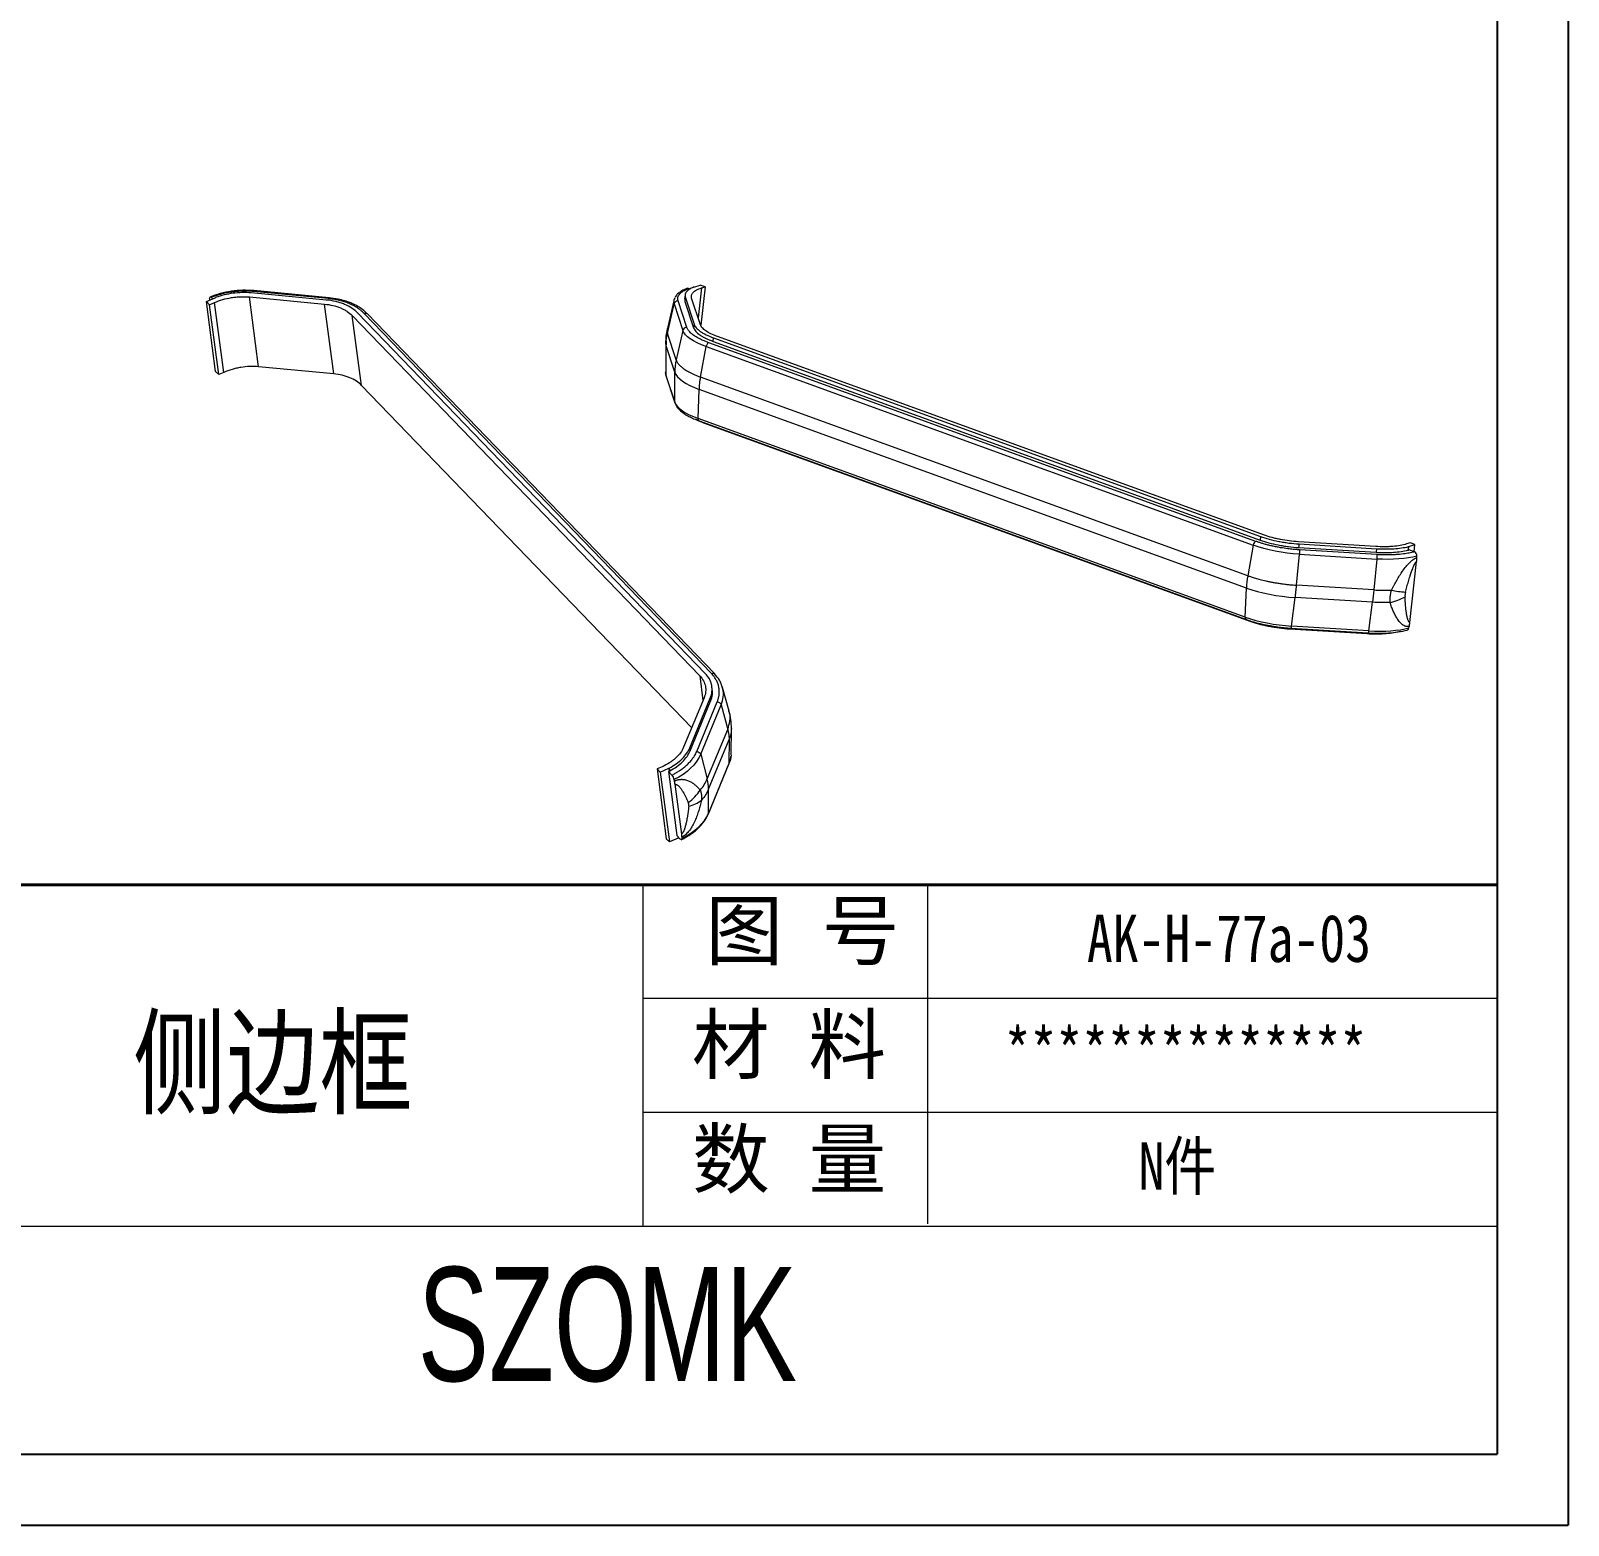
# Model space of a CAD drawing. Header units: inches. Extents: x 1153 to 4140, y 573 to 968.
# Drawn here: x 2847.9 to 2949.5, y 573 to 671.7 of the extents above; entities that cross this region are included whole.
import ezdxf

# ---------------------------------------------------------------- set-up
doc = ezdxf.new("R2010")
doc.units = ezdxf.units.IN
doc.layers.add('文字', color=81, linetype='Continuous')
doc.layers.add('粗实线', color=7, linetype='Continuous', lineweight=30)
doc.layers.add('细实线', color=3, linetype='Continuous', lineweight=9)
doc.styles.get("Standard").update_dxf_attribs({"font": 'txt', "bigfont": 'gbcbig.shx'})
doc.styles.add('宋体', font='', dxfattribs={"width": 0.8, "height": 3.5})
doc.styles.add('长仿宋', font='', dxfattribs={"width": 0.7, "height": 4})
doc.styles.get('宋体').set_extended_font_data('SimSun')
doc.styles.get('长仿宋').set_extended_font_data('SimSun')

msp = doc.modelspace()

# ---------------------------------------------------------------- linework, layer by layer
for p, q in [((2949.508, 770.48), (2949.508, 572.957)), ((2944.805, 765.777), (2944.805, 577.66)), ((2677.383, 577.66), (2944.805, 577.66)), ((2670.154, 572.957), (2949.508, 572.957))]:
    msp.add_line(p, q)
at = {"color": 7, "linetype": 'Continuous', "lineweight": 15}
for p, q in [((2862.38, 654.124), (2867.346, 653.654)), ((2862.994, 649.512), (2862.38, 654.124)), ((2867.457, 653.922), (2862.49, 654.392)), ((2867.6, 654.016), (2862.635, 654.486)), ((2867.649, 654.073), (2862.684, 654.543)), ((2891.161, 654.241), (2891.135, 654.006)), ((2891.407, 654.69), (2891.5, 654.656)), ((2891.749, 654.783), (2891.727, 654.774)), ((2891.749, 654.783), (2892.161, 654.913)), ((2892.482, 654.797), (2892.161, 654.913)), ((2892.482, 654.797), (2892.201, 652.255)), ((2892.242, 654.72), (2892.482, 654.797)), ((2859.539, 653.817), (2860.113, 654.072)), ((2859.539, 653.817), (2859.743, 653.605)), ((2860.152, 649.205), (2859.539, 653.817)), ((2859.743, 653.605), (2860.077, 653.754)), ((2860.356, 648.994), (2859.743, 653.605)), ((2859.763, 653.959), (2859.757, 654.045)), ((2859.763, 653.959), (2859.766, 653.918)), ((2859.945, 653.997), (2859.857, 654.089)), ((2860.69, 649.142), (2860.077, 653.754)), ((2860.149, 654.085), (2860.113, 654.072)), ((2867.959, 649.043), (2867.346, 653.654)), ((2889.996, 651.717), (2890.439, 653.668)), ((2890.427, 653.861), (2890.035, 652.146)), ((2890.439, 653.668), (2891.016, 651.916)), ((2890.472, 654.057), (2890.455, 653.982)), ((2890.492, 654.078), (2890.469, 654.043)), ((2891.284, 652.11), (2890.708, 653.863)), ((2891.143, 654.005), (2891.155, 653.835)), ((2891.181, 654.07), (2891.155, 653.835)), ((2891.155, 653.835), (2891.731, 652.083)), ((2891.181, 654.07), (2891.757, 652.317)), ((2892.176, 652.292), (2891.599, 654.044)), ((2869.181, 652.892), (2892.128, 629.091)), ((2869.795, 648.281), (2869.181, 652.892)), ((2892.494, 629.254), (2869.547, 653.055)), ((2892.91, 629.235), (2869.963, 653.037)), ((2893.119, 629.213), (2870.164, 653.023)), ((2890.025, 652.109), (2889.989, 651.987)), ((2890.035, 652.146), (2890.025, 652.109)), ((2891.757, 652.317), (2891.731, 652.083)), ((2889.905, 650.902), (2889.884, 651.066)), ((2889.913, 651.222), (2889.914, 650.957)), ((2890.572, 649.964), (2889.996, 651.717)), ((2891.016, 651.916), (2890.572, 649.964)), ((2928.877, 637.973), (2892.729, 651.1)), ((2893.009, 651.189), (2893.035, 651.424)), ((2893.009, 651.189), (2929.158, 638.062)), ((2893.035, 651.424), (2929.184, 638.297)), ((2929.446, 638.38), (2893.299, 651.507)), ((2890.482, 649.15), (2889.905, 650.902)), ((2889.913, 648.923), (2889.905, 650.902)), ((2892.193, 648.832), (2892.553, 650.842)), ((2892.553, 650.842), (2928.7, 637.715)), ((2860.356, 648.994), (2860.152, 649.205)), ((2860.69, 649.142), (2860.356, 648.994)), ((2867.959, 649.043), (2862.994, 649.512)), ((2890.49, 647.17), (2890.482, 649.15)), ((2891.602, 625.662), (2869.795, 648.281)), ((2890.49, 647.17), (2889.913, 648.923)), ((2889.922, 648.862), (2890.501, 647.103)), ((2892.027, 646.097), (2892.103, 648.017)), ((2928.251, 634.89), (2892.103, 648.017)), ((2928.341, 635.705), (2892.193, 648.832)), ((2928.174, 632.969), (2892.027, 646.097)), ((2892.091, 645.939), (2928.251, 632.807)), ((2928.56, 632.663), (2892.411, 645.791)), ((2929.184, 638.297), (2929.158, 638.062)), ((2936.79, 637.633), (2931.677, 637.947)), ((2939.062, 637.881), (2938.822, 637.805)), ((2939.383, 637.764), (2939.062, 637.881)), ((2928.7, 637.715), (2928.341, 635.705)), ((2931.561, 635.079), (2931.753, 637.122)), ((2931.723, 637.803), (2931.697, 637.569)), ((2931.697, 637.569), (2936.812, 637.255)), ((2931.723, 637.803), (2936.838, 637.49)), ((2936.862, 637.102), (2931.748, 637.415)), ((2931.753, 637.122), (2936.866, 636.808)), ((2936.838, 637.49), (2936.812, 637.255)), ((2938.944, 637.627), (2938.918, 637.392)), ((2938.918, 637.392), (2938.945, 637.399)), ((2938.944, 637.627), (2938.971, 637.634)), ((2938.945, 637.399), (2938.971, 637.634)), ((2938.985, 637.412), (2938.945, 637.399)), ((2938.971, 637.634), (2939.383, 637.764)), ((2939.341, 637.283), (2938.985, 637.412)), ((2939.33, 637.286), (2939.383, 637.764)), ((2939.509, 636.904), (2939.511, 637.003)), ((2936.866, 636.808), (2936.674, 634.765)), ((2939.045, 632.61), (2939.491, 636.636)), ((2928.174, 632.969), (2928.251, 634.89)), ((2936.674, 634.765), (2931.561, 635.079)), ((2931.227, 632.376), (2931.471, 634.265)), ((2936.584, 633.951), (2931.471, 634.265)), ((2936.34, 632.063), (2936.584, 633.951)), ((2936.214, 631.856), (2931.099, 632.17)), ((2931.187, 632.237), (2936.301, 631.923)), ((2936.34, 632.063), (2931.227, 632.376)), ((2938.347, 632), (2938.32, 631.993)), ((2938.397, 632.016), (2938.347, 632)), ((2938.985, 632.257), (2939.004, 632.35)), ((2892.963, 628.186), (2892.937, 628.378)), ((2893.63, 628.342), (2893.598, 628.418)), ((2894.076, 626.752), (2893.638, 628.319)), ((2892.421, 627.645), (2891.068, 624.368)), ((2891.474, 624.329), (2892.828, 627.607)), ((2891.5, 624.137), (2892.854, 627.415)), ((2891.934, 624.096), (2893.287, 627.373)), ((2892.195, 623.903), (2893.549, 627.179)), ((2892.828, 627.607), (2892.854, 627.415)), ((2893.549, 627.179), (2893.982, 625.55)), ((2894.063, 626.749), (2894.055, 626.769)), ((2892.628, 622.273), (2893.982, 625.55)), ((2892.717, 621.606), (2894.07, 624.883)), ((2894.07, 624.883), (2894.065, 623.295)), ((2894.21, 623.945), (2894.224, 625.589)), ((2891.474, 624.329), (2891.5, 624.137)), ((2892.195, 623.903), (2892.628, 622.273)), ((2894.199, 623.862), (2894.202, 623.888)), ((2894.202, 623.888), (2894.21, 623.952)), ((2889.646, 623.084), (2889.312, 622.935)), ((2889.312, 622.935), (2889.516, 622.723)), ((2889.312, 622.935), (2889.925, 618.324)), ((2889.516, 622.723), (2890.089, 622.978)), ((2889.516, 622.723), (2890.129, 618.112)), ((2890.115, 622.786), (2890.059, 622.762)), ((2890.059, 622.762), (2890.285, 622.527)), ((2890.059, 622.762), (2890.622, 618.534)), ((2890.089, 622.978), (2890.122, 622.995)), ((2890.089, 622.978), (2890.115, 622.786)), ((2890.115, 622.786), (2890.147, 622.803)), ((2890.122, 622.995), (2890.147, 622.803)), ((2892.701, 619.966), (2894.055, 623.243)), ((2894.065, 623.295), (2892.712, 620.018)), ((2890.431, 622.229), (2890.446, 622.145)), ((2890.483, 621.921), (2890.921, 618.625)), ((2892.712, 620.018), (2892.717, 621.606)), ((2890.129, 618.112), (2889.925, 618.324)), ((2890.703, 618.367), (2890.129, 618.112)), ((2890.847, 618.3), (2890.622, 618.534)), ((2890.69, 618.464), (2890.703, 618.367)), ((2890.735, 618.384), (2890.703, 618.367)), ((2890.942, 618.417), (2890.947, 618.344))]:
    msp.add_line(p, q, dxfattribs=at)
at = {"color": 8, "linetype": 'Continuous', "lineweight": 15}
for p, q in [((2892.242, 654.72), (2892.024, 652.753)), ((2889.884, 651.066), (2889.879, 651.099)), ((2889.927, 648.856), (2889.913, 648.923)), ((2890.504, 647.097), (2890.49, 647.17)), ((2892.411, 645.791), (2892.415, 645.821)), ((2928.565, 632.705), (2928.56, 632.663)), ((2931.099, 632.17), (2931.107, 632.243)), ((2936.214, 631.856), (2936.222, 631.928)), ((2892.128, 629.091), (2892.345, 627.46)), ((2894.195, 623.954), (2894.197, 623.893)), ((2894.065, 623.295), (2894.052, 623.244)), ((2892.712, 620.018), (2892.698, 619.963)), ((2890.735, 618.384), (2890.73, 618.422))]:
    msp.add_line(p, q, dxfattribs=at)
at = {"color": 7, "linetype": 'Continuous', "lineweight": 15}
for centre, radius, start, end in [((2937.022, 637.243), 3.384, 282.14123, 300.19944), ((2939.314, 642.3), 7.697, 258.83796, 265.85817), ((2889.721, 623.115), 2.907, 304.70586, 327.17622), ((2890.954, 622.534), 2.109, 282.46276, 307.99464)]:
    msp.add_arc(centre, radius, start, end, dxfattribs=at)
for points, knots in [([(2859.857, 654.089), (2859.826, 654.12), (2859.799, 654.133), (2859.763, 654.117), (2859.754, 654.089), (2859.757, 654.045)], [0, 0, 0, 0, 0.5, 0.5, 1, 1, 1, 1]), ([(2862.684, 654.543), (2862.439, 654.557), (2861.949, 654.586), (2861.195, 654.514), (2860.451, 654.368), (2859.992, 654.201), (2859.762, 654.118)], [0, 0, 0, 0, 0.2497681, 0.4992127, 0.7490454, 1, 1, 1, 1]), ([(2862.635, 654.486), (2862.588, 654.49), (2862.496, 654.499), (2862.356, 654.507), (2862.215, 654.511), (2862.073, 654.513), (2861.86, 654.51), (2861.575, 654.494), (2861.22, 654.453), (2860.867, 654.392), (2860.559, 654.321), (2860.295, 654.245), (2860.072, 654.172), (2859.929, 654.117), (2859.857, 654.089)], [0, 0, 0, 0, 0.0502739, 0.100447, 0.1505881, 0.2007661, 0.2510498, 0.3754524, 0.5000371, 0.6244743, 0.7490301, 0.8326722, 0.916224, 1, 1, 1, 1]), ([(2860.077, 653.754), (2860.251, 653.831), (2860.432, 653.897), (2860.811, 654.008), (2861.004, 654.051), (2861.297, 654.098), (2861.396, 654.111), (2861.594, 654.13), (2861.694, 654.137), (2861.992, 654.147), (2862.188, 654.142), (2862.38, 654.124)], [0, 0, 0, 0, 0.25, 0.25, 0.5, 0.5, 0.625, 0.625, 0.75, 0.75, 1, 1, 1, 1]), ([(2862.49, 654.392), (2862.297, 654.411), (2862.1, 654.418), (2861.699, 654.409), (2861.5, 654.394), (2861.105, 654.342), (2860.909, 654.305), (2860.52, 654.21), (2860.331, 654.153), (2860.149, 654.085)], [0, 0, 0, 0, 0.25, 0.25, 0.5, 0.5, 0.75, 0.75, 1, 1, 1, 1]), ([(2891.315, 654.697), (2891.212, 654.656), (2891.007, 654.573), (2890.767, 654.414), (2890.6, 654.262), (2890.542, 654.161), (2890.52, 654.123)], [0, 0, 0, 0, 0.2773951, 0.5564976, 0.8368585, 1, 1, 1, 1]), ([(2890.708, 653.863), (2890.704, 653.875), (2890.695, 653.906), (2890.685, 653.958), (2890.681, 654.026), (2890.692, 654.117), (2890.73, 654.218), (2890.802, 654.323), (2890.903, 654.423), (2891.032, 654.515), (2891.177, 654.594), (2891.3, 654.649), (2891.377, 654.678), (2891.407, 654.69)], [0, 0, 0, 0, 0.0389385, 0.0937702, 0.1644731, 0.2510433, 0.3854832, 0.5000389, 0.6136339, 0.7490366, 0.8597141, 0.9434065, 1, 1, 1, 1]), ([(2891.727, 654.774), (2891.617, 654.729), (2891.522, 654.68), (2891.363, 654.573), (2891.301, 654.517), (2891.208, 654.398), (2891.178, 654.336), (2891.153, 654.206), (2891.158, 654.139), (2891.181, 654.07)], [0, 0, 0, 0, 0.25, 0.25, 0.5, 0.5, 0.75, 0.75, 1, 1, 1, 1]), ([(2891.301, 654.688), (2891.307, 654.691), (2891.332, 654.705), (2891.371, 654.701), (2891.4, 654.692), (2891.407, 654.69)], [0, 0, 0, 0, 0.1981534, 0.7972425, 1, 1, 1, 1]), ([(2891.599, 654.044), (2891.577, 654.112), (2891.574, 654.178), (2891.608, 654.307), (2891.644, 654.368), (2891.726, 654.454), (2891.758, 654.482), (2891.831, 654.536), (2891.873, 654.562), (2892.01, 654.636), (2892.118, 654.681), (2892.242, 654.72)], [0, 0, 0, 0, 0.25, 0.25, 0.5, 0.5, 0.625, 0.625, 0.75, 0.75, 1, 1, 1, 1]), ([(2867.346, 653.654), (2867.538, 653.636), (2867.724, 653.605), (2868.082, 653.52), (2868.249, 653.466), (2868.483, 653.369), (2868.558, 653.334), (2868.702, 653.258), (2868.772, 653.217), (2868.967, 653.089), (2869.082, 652.995), (2869.181, 652.892)], [0, 0, 0, 0, 0.25, 0.25, 0.5, 0.5, 0.625, 0.625, 0.75, 0.75, 1, 1, 1, 1]), ([(2869.547, 653.055), (2869.434, 653.173), (2869.303, 653.28), (2869.004, 653.475), (2868.84, 653.56), (2868.574, 653.671), (2868.482, 653.705), (2868.291, 653.766), (2868.191, 653.794), (2867.887, 653.867), (2867.677, 653.902), (2867.457, 653.922)], [0, 0, 0, 0, 0.25, 0.25, 0.5, 0.5, 0.625, 0.625, 0.75, 0.75, 1, 1, 1, 1]), ([(2869.963, 653.037), (2869.942, 653.058), (2869.899, 653.102), (2869.83, 653.166), (2869.757, 653.227), (2869.681, 653.287), (2869.602, 653.345), (2869.465, 653.438), (2869.259, 653.559), (2868.968, 653.695), (2868.654, 653.81), (2868.357, 653.893), (2868.086, 653.95), (2867.847, 653.99), (2867.682, 654.008), (2867.6, 654.016)], [0, 0, 0, 0, 0.0418554, 0.0836394, 0.125398, 0.1671774, 0.2090237, 0.2509827, 0.3754091, 0.5000381, 0.6245731, 0.7490853, 0.8328284, 0.9163437, 1, 1, 1, 1]), ([(2870.17, 653.017), (2870.07, 653.111), (2869.886, 653.286), (2869.571, 653.492), (2869.286, 653.643), (2869.001, 653.766), (2868.664, 653.883), (2868.206, 654.003), (2867.837, 654.049), (2867.631, 654.075)], [0, 0, 0, 0, 0.16824037, 0.31127715, 0.42982803, 0.52424887, 0.64300062, 0.80104742, 1, 1, 1, 1]), ([(2890.708, 653.863), (2890.68, 653.864), (2890.651, 653.862), (2890.591, 653.845), (2890.562, 653.831), (2890.511, 653.794), (2890.489, 653.771), (2890.456, 653.721), (2890.445, 653.694), (2890.439, 653.668)], [0, 0, 0, 0, 0.25, 0.25, 0.5, 0.5, 0.75, 0.75, 1, 1, 1, 1]), ([(2891.284, 652.11), (2891.224, 652.114), (2891.162, 652.096), (2891.064, 652.025), (2891.028, 651.972), (2891.016, 651.916)], [0, 0, 0, 0, 0.5, 0.5, 1, 1, 1, 1]), ([(2892.729, 651.1), (2892.698, 651.112), (2892.63, 651.137), (2892.527, 651.177), (2892.415, 651.223), (2892.297, 651.275), (2892.113, 651.363), (2891.924, 651.466), (2891.746, 651.581), (2891.622, 651.674), (2891.519, 651.765), (2891.434, 651.854), (2891.367, 651.942), (2891.315, 652.027), (2891.295, 652.083), (2891.284, 652.11)], [0, 0, 0, 0, 0.0398609, 0.0848965, 0.1350951, 0.1904518, 0.2509699, 0.4068142, 0.5000022, 0.5879635, 0.6740252, 0.7582241, 0.8405957, 0.9211753, 1, 1, 1, 1]), ([(2891.731, 652.083), (2891.756, 652.005), (2891.804, 651.927), (2891.943, 651.77), (2892.032, 651.692), (2892.195, 651.579), (2892.254, 651.541), (2892.382, 651.467), (2892.451, 651.43), (2892.67, 651.322), (2892.831, 651.254), (2893.009, 651.189)], [0, 0, 0, 0, 0.25, 0.25, 0.5, 0.5, 0.625, 0.625, 0.75, 0.75, 1, 1, 1, 1]), ([(2891.757, 652.317), (2891.782, 652.24), (2891.83, 652.162), (2891.969, 652.004), (2892.058, 651.927), (2892.221, 651.813), (2892.28, 651.776), (2892.408, 651.701), (2892.477, 651.665), (2892.696, 651.557), (2892.857, 651.489), (2893.035, 651.424)], [0, 0, 0, 0, 0.25, 0.25, 0.5, 0.5, 0.625, 0.625, 0.75, 0.75, 1, 1, 1, 1]), ([(2893.299, 651.507), (2893.143, 651.564), (2893, 651.624), (2892.743, 651.751), (2892.631, 651.816), (2892.488, 651.916), (2892.444, 651.949), (2892.366, 652.018), (2892.33, 652.052), (2892.24, 652.155), (2892.198, 652.224), (2892.176, 652.292)], [0, 0, 0, 0, 0.25, 0.25, 0.5, 0.5, 0.625, 0.625, 0.75, 0.75, 1, 1, 1, 1]), ([(2889.981, 651.992), (2889.95, 651.839), (2889.889, 651.532), (2889.881, 651.22), (2889.878, 651.063)], [0, 0, 0, 0, 0.4981434, 1, 1, 1, 1]), ([(2889.905, 650.902), (2889.906, 650.949), (2889.906, 651.038), (2889.914, 651.167), (2889.924, 651.285), (2889.937, 651.392), (2889.951, 651.489), (2889.966, 651.574), (2889.981, 651.649), (2889.991, 651.695), (2889.996, 651.717)], [0, 0, 0, 0, 0.1703645, 0.3277683, 0.4722112, 0.6036928, 0.7222126, 0.8277704, 0.9203662, 1, 1, 1, 1]), ([(2892.729, 651.1), (2892.712, 651.095), (2892.693, 651.085), (2892.655, 651.053), (2892.636, 651.032), (2892.603, 650.983), (2892.588, 650.955), (2892.565, 650.897), (2892.557, 650.869), (2892.553, 650.842)], [0, 0, 0, 0, 0.25, 0.25, 0.5, 0.5, 0.75, 0.75, 1, 1, 1, 1]), ([(2862.994, 649.512), (2862.801, 649.531), (2862.605, 649.536), (2862.206, 649.522), (2862.009, 649.503), (2861.715, 649.456), (2861.618, 649.437), (2861.424, 649.393), (2861.328, 649.368), (2861.045, 649.286), (2860.864, 649.219), (2860.69, 649.142)], [0, 0, 0, 0, 0.25, 0.25, 0.5, 0.5, 0.625, 0.625, 0.75, 0.75, 1, 1, 1, 1]), ([(2869.795, 648.281), (2869.695, 648.384), (2869.58, 648.478), (2869.318, 648.65), (2869.174, 648.725), (2868.94, 648.822), (2868.859, 648.852), (2868.691, 648.906), (2868.604, 648.93), (2868.337, 648.994), (2868.152, 649.024), (2867.959, 649.043)], [0, 0, 0, 0, 0.25, 0.25, 0.5, 0.5, 0.625, 0.625, 0.75, 0.75, 1, 1, 1, 1]), ([(2889.901, 649.125), (2889.896, 649.101), (2889.879, 649.013), (2889.906, 648.919), (2889.926, 648.851)], [0, 0, 0, 0, 0.2615187, 1, 1, 1, 1]), ([(2890.572, 649.964), (2890.578, 649.949), (2890.589, 649.916), (2890.613, 649.866), (2890.643, 649.811), (2890.682, 649.753), (2890.73, 649.692), (2890.789, 649.626), (2890.858, 649.558), (2890.941, 649.486), (2891.037, 649.411), (2891.149, 649.333), (2891.276, 649.253), (2891.421, 649.171), (2891.584, 649.087), (2891.767, 649.001), (2891.969, 648.915), (2892.117, 648.86), (2892.193, 648.832)], [0, 0, 0, 0, 0.03995646, 0.08289473, 0.12881041, 0.17770168, 0.22956931, 0.2844166, 0.34224941, 0.40307619, 0.46690825, 0.53376031, 0.60365161, 0.67660766, 0.75266301, 0.83186517, 0.91428018, 1, 1, 1, 1]), ([(2892.103, 648.017), (2892.105, 648.062), (2892.109, 648.148), (2892.119, 648.275), (2892.13, 648.392), (2892.142, 648.499), (2892.155, 648.597), (2892.168, 648.684), (2892.181, 648.761), (2892.189, 648.809), (2892.193, 648.832)], [0, 0, 0, 0, 0.1690598, 0.3256948, 0.4697779, 0.6012242, 0.7199832, 0.8260318, 0.9193669, 1, 1, 1, 1]), ([(2890.5, 647.105), (2890.542, 647.013), (2890.631, 646.816), (2890.879, 646.578), (2891.154, 646.381), (2891.417, 646.229), (2891.729, 646.077), (2891.974, 645.983), (2892.1, 645.935)], [0, 0, 0, 0, 0.2074956, 0.4430369, 0.5714202, 0.7068791, 0.8496094, 1, 1, 1, 1]), ([(2892.411, 645.791), (2892.233, 645.857), (2892.032, 645.933), (2891.884, 646.018), (2891.867, 646.028)], [0, 0, 0, 0, 0.8833789, 1, 1, 1, 1]), ([(2928.877, 637.973), (2928.84, 637.961), (2928.8, 637.927), (2928.735, 637.833), (2928.711, 637.773), (2928.7, 637.715)], [0, 0, 0, 0, 0.5, 0.5, 1, 1, 1, 1]), ([(2931.748, 637.415), (2931.708, 637.418), (2931.621, 637.424), (2931.484, 637.434), (2931.33, 637.448), (2931.16, 637.466), (2930.883, 637.499), (2930.569, 637.545), (2930.235, 637.606), (2929.975, 637.659), (2929.73, 637.716), (2929.497, 637.776), (2929.278, 637.84), (2929.07, 637.905), (2928.941, 637.951), (2928.877, 637.973)], [0, 0, 0, 0, 0.0398547, 0.0848871, 0.1350853, 0.1904446, 0.2509682, 0.4067761, 0.4999989, 0.5879457, 0.6739991, 0.758196, 0.8405713, 0.9211603, 1, 1, 1, 1]), ([(2929.158, 638.062), (2929.336, 637.997), (2929.526, 637.938), (2929.93, 637.829), (2930.139, 637.781), (2930.463, 637.718), (2930.572, 637.699), (2930.794, 637.663), (2930.907, 637.647), (2931.246, 637.604), (2931.471, 637.582), (2931.697, 637.569)], [0, 0, 0, 0, 0.25, 0.25, 0.5, 0.5, 0.625, 0.625, 0.75, 0.75, 1, 1, 1, 1]), ([(2929.184, 638.297), (2929.362, 638.232), (2929.552, 638.172), (2929.956, 638.064), (2930.165, 638.015), (2930.489, 637.953), (2930.598, 637.933), (2930.82, 637.898), (2930.933, 637.881), (2931.272, 637.838), (2931.497, 637.817), (2931.723, 637.803)], [0, 0, 0, 0, 0.25, 0.25, 0.5, 0.5, 0.625, 0.625, 0.75, 0.75, 1, 1, 1, 1]), ([(2931.677, 637.947), (2931.478, 637.959), (2931.28, 637.978), (2930.882, 638.028), (2930.687, 638.059), (2930.403, 638.115), (2930.31, 638.134), (2930.125, 638.177), (2930.034, 638.2), (2929.769, 638.271), (2929.603, 638.323), (2929.446, 638.38)], [0, 0, 0, 0, 0.25, 0.25, 0.5, 0.5, 0.625, 0.625, 0.75, 0.75, 1, 1, 1, 1]), ([(2931.748, 637.415), (2931.751, 637.406), (2931.754, 637.391), (2931.758, 637.352), (2931.76, 637.327), (2931.761, 637.271), (2931.76, 637.24), (2931.758, 637.179), (2931.756, 637.149), (2931.753, 637.122)], [0, 0, 0, 0, 0.25, 0.25, 0.5, 0.5, 0.75, 0.75, 1, 1, 1, 1]), ([(2938.822, 637.805), (2938.697, 637.765), (2938.558, 637.732), (2938.253, 637.677), (2938.09, 637.656), (2937.831, 637.634), (2937.743, 637.628), (2937.561, 637.62), (2937.467, 637.618), (2937.183, 637.616), (2936.989, 637.621), (2936.79, 637.633)], [0, 0, 0, 0, 0.25, 0.25, 0.5, 0.5, 0.625, 0.625, 0.75, 0.75, 1, 1, 1, 1]), ([(2936.812, 637.255), (2937.012, 637.242), (2937.208, 637.236), (2937.593, 637.236), (2937.778, 637.242), (2938.133, 637.265), (2938.304, 637.282), (2938.628, 637.329), (2938.779, 637.358), (2938.918, 637.392)], [0, 0, 0, 0, 0.25, 0.25, 0.5, 0.5, 0.75, 0.75, 1, 1, 1, 1]), ([(2936.838, 637.49), (2937.038, 637.477), (2937.234, 637.471), (2937.619, 637.471), (2937.804, 637.477), (2938.159, 637.5), (2938.33, 637.517), (2938.654, 637.564), (2938.805, 637.593), (2938.944, 637.627)], [0, 0, 0, 0, 0.25, 0.25, 0.5, 0.5, 0.75, 0.75, 1, 1, 1, 1]), ([(2939.341, 637.283), (2939.319, 637.277), (2939.237, 637.255), (2939.046, 637.211), (2938.705, 637.15), (2938.311, 637.108), (2937.934, 637.087), (2937.647, 637.08), (2937.372, 637.081), (2937.112, 637.088), (2936.943, 637.097), (2936.862, 637.102)], [0, 0, 0, 0, 0.0339558, 0.12851906, 0.28345945, 0.49887227, 0.61329127, 0.72060035, 0.82081895, 0.91395385, 1, 1, 1, 1]), ([(2936.862, 637.102), (2936.869, 637.081), (2936.873, 637.039), (2936.874, 636.932), (2936.872, 636.867), (2936.866, 636.808)], [0, 0, 0, 0, 0.5, 0.5, 1, 1, 1, 1]), ([(2937.824, 634.749), (2937.854, 634.807), (2937.913, 634.921), (2938.001, 635.086), (2938.087, 635.243), (2938.207, 635.454), (2938.363, 635.71), (2938.569, 636.02), (2938.784, 636.306), (2938.975, 636.52), (2939.12, 636.657), (2939.222, 636.742), (2939.321, 636.811), (2939.417, 636.867), (2939.478, 636.892), (2939.509, 636.904)], [0, 0, 0, 0, 0.0670798, 0.1311339, 0.1921955, 0.2503032, 0.379143, 0.499386, 0.6328195, 0.7518246, 0.8053901, 0.8564081, 0.9054269, 0.9530656, 1, 1, 1, 1]), ([(2939.511, 637.003), (2939.512, 637.062), (2939.495, 637.124), (2939.433, 637.226), (2939.388, 637.265), (2939.341, 637.283)], [0, 0, 0, 0, 0.5, 0.5, 1, 1, 1, 1]), ([(2939.491, 636.636), (2939.496, 636.68), (2939.5, 636.724), (2939.503, 636.769), (2939.505, 636.791), (2939.506, 636.814), (2939.507, 636.836), (2939.508, 636.859), (2939.509, 636.882), (2939.509, 636.904)], [0, 0, 0, 0, 0.00028149343, 0.00028149343, 0.00028149343, 0.00042257484, 0.00042257484, 0.00042257484, 0.00056376604, 0.00056376604, 0.00056376604, 0.00056376604]), ([(2938.758, 634.623), (2938.789, 634.739), (2938.85, 634.971), (2938.947, 635.318), (2939.044, 635.636), (2939.137, 635.923), (2939.207, 636.114), (2939.258, 636.241), (2939.293, 636.328), (2939.34, 636.436), (2939.397, 636.534), (2939.442, 636.59), (2939.47, 636.618), (2939.484, 636.63), (2939.491, 636.636)], [0, 0, 0, 0, 0.1663211, 0.3327173, 0.4989749, 0.6236368, 0.7483187, 0.7771932, 0.8123808, 0.8767063, 0.9386411, 0.9690439, 0.9846714, 1, 1, 1, 1]), ([(2928.341, 635.705), (2928.376, 635.692), (2928.45, 635.665), (2928.569, 635.625), (2928.698, 635.584), (2928.841, 635.541), (2928.995, 635.496), (2929.163, 635.452), (2929.343, 635.406), (2929.537, 635.361), (2929.745, 635.317), (2929.966, 635.274), (2930.201, 635.233), (2930.449, 635.194), (2930.71, 635.158), (2930.984, 635.126), (2931.269, 635.099), (2931.462, 635.086), (2931.561, 635.079)], [0, 0, 0, 0, 0.03940861, 0.08187386, 0.12739078, 0.17595699, 0.22757271, 0.28224079, 0.33996669, 0.40075855, 0.46462744, 0.53158799, 0.60165942, 0.67486741, 0.75124689, 0.83084613, 0.91373247, 1, 1, 1, 1]), ([(2931.471, 634.265), (2931.476, 634.309), (2931.487, 634.394), (2931.502, 634.519), (2931.515, 634.635), (2931.527, 634.743), (2931.537, 634.841), (2931.546, 634.929), (2931.554, 635.008), (2931.559, 635.056), (2931.561, 635.079)], [0, 0, 0, 0, 0.168957, 0.3255183, 0.4695571, 0.6009887, 0.7197626, 0.8258554, 0.9192641, 1, 1, 1, 1]), ([(2937.734, 633.934), (2937.733, 633.959), (2937.733, 634.01), (2937.734, 634.089), (2937.738, 634.168), (2937.744, 634.249), (2937.753, 634.349), (2937.769, 634.469), (2937.793, 634.609), (2937.814, 634.702), (2937.824, 634.749)], [0, 0, 0, 0, 0.0990488, 0.1983876, 0.2981372, 0.3984205, 0.4993612, 0.6669457, 0.8336316, 1, 1, 1, 1]), ([(2939.004, 632.35), (2938.988, 632.347), (2938.955, 632.341), (2938.906, 632.339), (2938.856, 632.342), (2938.807, 632.35), (2938.758, 632.363), (2938.709, 632.381), (2938.661, 632.404), (2938.612, 632.432), (2938.516, 632.498), (2938.376, 632.632), (2938.216, 632.851), (2938.072, 633.102), (2937.949, 633.361), (2937.835, 633.641), (2937.769, 633.833), (2937.734, 633.934)], [0, 0, 0, 0, 0.0260707, 0.052259, 0.0786854, 0.1054671, 0.1327165, 0.1605401, 0.1890379, 0.2183029, 0.2484207, 0.3678402, 0.5019058, 0.6224367, 0.7508918, 0.8690855, 1, 1, 1, 1]), ([(2939.045, 632.61), (2939.041, 632.611), (2939.032, 632.614), (2939.02, 632.62), (2939.01, 632.629), (2938.996, 632.641), (2938.979, 632.662), (2938.957, 632.697), (2938.929, 632.755), (2938.9, 632.838), (2938.873, 632.941), (2938.851, 633.049), (2938.833, 633.159), (2938.815, 633.271), (2938.785, 633.496), (2938.758, 633.784), (2938.737, 634.098), (2938.728, 634.256), (2938.724, 634.318)], [0, 0, 0, 0, 0.0105782, 0.0210993, 0.0316252, 0.0412366, 0.0630619, 0.088311, 0.1259037, 0.1881467, 0.2506168, 0.3131737, 0.3758136, 0.4381817, 0.5005577, 0.7502231, 0.9024818, 1, 1, 1, 1]), ([(2928.248, 632.808), (2928.406, 632.754), (2928.694, 632.656), (2929.129, 632.542), (2929.488, 632.462), (2929.773, 632.407), (2930.036, 632.362), (2930.341, 632.317), (2930.741, 632.269), (2931.04, 632.247), (2931.206, 632.235)], [0, 0, 0, 0, 0.18502765, 0.33755718, 0.45863739, 0.54870587, 0.61891549, 0.71491908, 0.8418265, 1, 1, 1, 1]), ([(2931.099, 632.17), (2930.873, 632.183), (2930.647, 632.205), (2930.194, 632.263), (2929.973, 632.298), (2929.649, 632.361), (2929.543, 632.383), (2929.333, 632.432), (2929.229, 632.458), (2928.927, 632.539), (2928.738, 632.598), (2928.56, 632.663)], [0, 0, 0, 0, 0.25, 0.25, 0.5, 0.5, 0.625, 0.625, 0.75, 0.75, 1, 1, 1, 1]), ([(2938.32, 631.993), (2938.181, 631.959), (2938.03, 631.93), (2937.705, 631.884), (2937.535, 631.866), (2937.18, 631.843), (2936.995, 631.837), (2936.61, 631.837), (2936.413, 631.844), (2936.214, 631.856)], [0, 0, 0, 0, 0.25, 0.25, 0.5, 0.5, 0.75, 0.75, 1, 1, 1, 1]), ([(2936.301, 631.923), (2936.522, 631.913), (2936.98, 631.892), (2937.65, 631.916), (2938.312, 631.982), (2938.686, 632.071), (2938.878, 632.117)], [0, 0, 0, 0, 0.22730631, 0.46932181, 0.72668607, 1, 1, 1, 1]), ([(2938.86, 632.115), (2938.872, 632.118), (2938.906, 632.125), (2938.948, 632.166), (2938.975, 632.216), (2938.983, 632.249), (2938.985, 632.257)], [0, 0, 0, 0, 0.2026209, 0.5448923, 0.8867232, 1, 1, 1, 1]), ([(2939.004, 632.35), (2939.009, 632.371), (2939.013, 632.392), (2939.017, 632.414), (2939.021, 632.435), (2939.024, 632.457), (2939.028, 632.478), (2939.035, 632.522), (2939.041, 632.566), (2939.045, 632.61)], [0, 0, 0, 0, 0.00014067735, 0.00014067735, 0.00014067735, 0.00028135441, 0.00028135441, 0.00028135441, 0.00056383495, 0.00056383495, 0.00056383495, 0.00056383495]), ([(2892.128, 629.091), (2892.227, 628.988), (2892.308, 628.879), (2892.435, 628.647), (2892.479, 628.528), (2892.516, 628.343), (2892.524, 628.281), (2892.53, 628.155), (2892.527, 628.091), (2892.507, 627.899), (2892.474, 627.772), (2892.421, 627.645)], [0, 0, 0, 0, 0.25, 0.25, 0.5, 0.5, 0.625, 0.625, 0.75, 0.75, 1, 1, 1, 1]), ([(2892.828, 627.607), (2892.888, 627.752), (2892.926, 627.897), (2892.957, 628.189), (2892.95, 628.332), (2892.907, 628.542), (2892.888, 628.611), (2892.838, 628.748), (2892.807, 628.815), (2892.699, 629.012), (2892.608, 629.137), (2892.494, 629.254)], [0, 0, 0, 0, 0.25, 0.25, 0.5, 0.5, 0.625, 0.625, 0.75, 0.75, 1, 1, 1, 1]), ([(2893.287, 627.373), (2893.298, 627.4), (2893.32, 627.455), (2893.348, 627.537), (2893.371, 627.619), (2893.391, 627.701), (2893.406, 627.784), (2893.424, 627.921), (2893.43, 628.111), (2893.4, 628.352), (2893.334, 628.587), (2893.242, 628.79), (2893.138, 628.96), (2893.034, 629.101), (2892.951, 629.19), (2892.91, 629.235)], [0, 0, 0, 0, 0.041857, 0.0836422, 0.1254016, 0.1671813, 0.2090276, 0.2509861, 0.3754165, 0.5000435, 0.6245803, 0.7490883, 0.832832, 0.9163462, 1, 1, 1, 1]), ([(2893.598, 628.418), (2893.552, 628.547), (2893.45, 628.832), (2893.234, 629.08), (2893.116, 629.216)], [0, 0, 0, 0, 0.4530701, 1, 1, 1, 1]), ([(2893.624, 628.316), (2893.612, 628.348), (2893.562, 628.477), (2893.544, 628.627), (2893.47, 628.724), (2893.464, 628.732)], [0, 0, 0, 0, 0.2260146, 0.937095, 1, 1, 1, 1]), ([(2892.854, 627.415), (2892.904, 627.562), (2892.991, 627.821), (2892.968, 628.076), (2892.958, 628.186)], [0, 0, 0, 0, 0.5704475, 1, 1, 1, 1]), ([(2893.287, 627.373), (2893.314, 627.37), (2893.343, 627.364), (2893.401, 627.343), (2893.429, 627.327), (2893.479, 627.29), (2893.5, 627.269), (2893.532, 627.224), (2893.543, 627.201), (2893.548, 627.179)], [0, 0, 0, 0, 0.25, 0.25, 0.5, 0.5, 0.75, 0.75, 1, 1, 1, 1]), ([(2894.225, 625.614), (2894.219, 625.809), (2894.209, 626.2), (2894.117, 626.581), (2894.07, 626.773)], [0, 0, 0, 0, 0.4962481, 1, 1, 1, 1]), ([(2893.982, 625.55), (2893.991, 625.512), (2894.01, 625.439), (2894.031, 625.334), (2894.046, 625.237), (2894.057, 625.15), (2894.064, 625.071), (2894.068, 625), (2894.07, 624.939), (2894.07, 624.9), (2894.07, 624.883)], [0, 0, 0, 0, 0.168957, 0.3255183, 0.4695571, 0.6009887, 0.7197626, 0.8258554, 0.9192641, 1, 1, 1, 1]), ([(2894.223, 625.615), (2894.224, 625.61), (2894.225, 625.598), (2894.223, 625.586), (2894.222, 625.579)], [0, 0, 0, 0, 0.4256119, 1, 1, 1, 1]), ([(2891.068, 624.368), (2891.015, 624.241), (2890.944, 624.117), (2890.766, 623.874), (2890.66, 623.759), (2890.479, 623.596), (2890.415, 623.543), (2890.279, 623.44), (2890.206, 623.39), (2889.981, 623.247), (2889.82, 623.161), (2889.646, 623.084)], [0, 0, 0, 0, 0.25, 0.25, 0.5, 0.5, 0.625, 0.625, 0.75, 0.75, 1, 1, 1, 1]), ([(2890.122, 622.995), (2890.287, 623.082), (2890.44, 623.176), (2890.724, 623.38), (2890.852, 623.488), (2891.08, 623.713), (2891.181, 623.83), (2891.352, 624.076), (2891.422, 624.201), (2891.474, 624.329)], [0, 0, 0, 0, 0.25, 0.25, 0.5, 0.5, 0.75, 0.75, 1, 1, 1, 1]), ([(2890.147, 622.803), (2890.312, 622.89), (2890.465, 622.984), (2890.75, 623.188), (2890.877, 623.296), (2891.106, 623.521), (2891.206, 623.638), (2891.378, 623.884), (2891.447, 624.009), (2891.5, 624.137)], [0, 0, 0, 0, 0.25, 0.25, 0.5, 0.5, 0.75, 0.75, 1, 1, 1, 1]), ([(2890.285, 622.527), (2890.325, 622.547), (2890.404, 622.587), (2890.519, 622.65), (2890.631, 622.715), (2890.74, 622.782), (2890.898, 622.887), (2891.096, 623.033), (2891.32, 623.228), (2891.518, 623.433), (2891.669, 623.624), (2891.782, 623.795), (2891.867, 623.944), (2891.911, 624.046), (2891.934, 624.096)], [0, 0, 0, 0, 0.0498967, 0.0997548, 0.1496424, 0.1996271, 0.2497766, 0.3742733, 0.4989815, 0.6238974, 0.7486583, 0.8326352, 0.9163074, 1, 1, 1, 1]), ([(2891.934, 624.096), (2891.992, 624.091), (2892.053, 624.067), (2892.148, 623.997), (2892.182, 623.95), (2892.195, 623.903)], [0, 0, 0, 0, 0.5, 0.5, 1, 1, 1, 1]), ([(2894.053, 623.239), (2894.099, 623.357), (2894.166, 623.532), (2894.182, 623.707), (2894.187, 623.764)], [0, 0, 0, 0, 0.6792684, 1, 1, 1, 1]), ([(2894.197, 623.893), (2894.199, 623.868), (2894.212, 623.67), (2894.134, 623.47), (2894.065, 623.295)], [0, 0, 0, 0, 0.1267275, 1, 1, 1, 1]), ([(2890.285, 622.527), (2890.315, 622.496), (2890.347, 622.447), (2890.401, 622.338), (2890.421, 622.279), (2890.431, 622.229)], [0, 0, 0, 0, 0.5, 0.5, 1, 1, 1, 1]), ([(2890.446, 622.145), (2890.468, 622.154), (2890.511, 622.171), (2890.576, 622.193), (2890.64, 622.212), (2890.704, 622.227), (2890.768, 622.238), (2890.832, 622.246), (2890.896, 622.25), (2890.96, 622.25), (2891.086, 622.243), (2891.27, 622.206), (2891.484, 622.116), (2891.681, 621.997), (2891.852, 621.863), (2892.014, 621.708), (2892.112, 621.597), (2892.164, 621.539)], [0, 0, 0, 0, 0.0260707, 0.052259, 0.0786854, 0.1054671, 0.1327165, 0.1605401, 0.1890379, 0.2183029, 0.2484207, 0.3678402, 0.5019058, 0.6224367, 0.7508918, 0.8690855, 1, 1, 1, 1]), ([(2890.446, 622.145), (2890.45, 622.126), (2890.454, 622.107), (2890.457, 622.088), (2890.46, 622.069), (2890.463, 622.05), (2890.466, 622.031), (2890.472, 621.994), (2890.478, 621.957), (2890.483, 621.921)], [0, 0, 0, 0, 0.00014067735, 0.00014067735, 0.00014067735, 0.00028135441, 0.00028135441, 0.00028135441, 0.00056383495, 0.00056383495, 0.00056383495, 0.00056383495]), ([(2890.483, 621.921), (2890.489, 621.922), (2890.502, 621.923), (2890.52, 621.923), (2890.537, 621.92), (2890.559, 621.916), (2890.588, 621.907), (2890.628, 621.888), (2890.682, 621.854), (2890.744, 621.802), (2890.809, 621.732), (2890.868, 621.658), (2890.922, 621.58), (2890.975, 621.5), (2891.076, 621.337), (2891.189, 621.126), (2891.301, 620.891), (2891.355, 620.772), (2891.376, 620.725)], [0, 0, 0, 0, 0.0105782, 0.0210993, 0.0316252, 0.0412366, 0.0630619, 0.088311, 0.1259037, 0.1881467, 0.2506168, 0.3131737, 0.3758136, 0.4381817, 0.5005577, 0.7502231, 0.9024818, 1, 1, 1, 1]), ([(2892.252, 620.872), (2892.238, 620.812), (2892.21, 620.695), (2892.166, 620.522), (2892.121, 620.358), (2892.055, 620.136), (2891.963, 619.861), (2891.828, 619.522), (2891.669, 619.198), (2891.509, 618.945), (2891.373, 618.773), (2891.271, 618.663), (2891.166, 618.567), (2891.057, 618.483), (2890.98, 618.439), (2890.942, 618.417)], [0, 0, 0, 0, 0.0670798, 0.1311339, 0.1921955, 0.2503032, 0.379143, 0.499386, 0.6328195, 0.7518246, 0.8053901, 0.8564081, 0.9054269, 0.9530656, 1, 1, 1, 1]), ([(2892.164, 621.539), (2892.171, 621.519), (2892.187, 621.48), (2892.207, 621.418), (2892.224, 621.355), (2892.237, 621.29), (2892.25, 621.208), (2892.259, 621.109), (2892.261, 620.992), (2892.255, 620.912), (2892.252, 620.872)], [0, 0, 0, 0, 0.0990488, 0.1983876, 0.2981372, 0.3984205, 0.4993612, 0.6669457, 0.8336316, 1, 1, 1, 1]), ([(2890.906, 618.255), (2891.137, 618.381), (2891.584, 618.622), (2892.097, 619.064), (2892.481, 619.514), (2892.632, 619.825), (2892.705, 619.974)], [0, 0, 0, 0, 0.2767642, 0.5351775, 0.7761177, 1, 1, 1, 1]), ([(2891.409, 620.475), (2891.397, 620.373), (2891.373, 620.169), (2891.329, 619.861), (2891.279, 619.577), (2891.225, 619.318), (2891.178, 619.142), (2891.141, 619.023), (2891.115, 618.942), (2891.078, 618.84), (2891.026, 618.742), (2890.977, 618.68), (2890.946, 618.648), (2890.929, 618.633), (2890.921, 618.625)], [0, 0, 0, 0, 0.1663211, 0.3327173, 0.4989749, 0.6236368, 0.7483187, 0.7771932, 0.8123808, 0.8767063, 0.9386411, 0.9690439, 0.9846714, 1, 1, 1, 1]), ([(2890.921, 618.625), (2890.926, 618.589), (2890.93, 618.554), (2890.934, 618.519), (2890.935, 618.502), (2890.937, 618.484), (2890.938, 618.467), (2890.94, 618.45), (2890.941, 618.434), (2890.942, 618.417)], [0, 0, 0, 0, 0.00028149343, 0.00028149343, 0.00028149343, 0.00042257484, 0.00042257484, 0.00042257484, 0.00056376604, 0.00056376604, 0.00056376604, 0.00056376604]), ([(2890.947, 618.344), (2890.95, 618.301), (2890.941, 618.272), (2890.905, 618.256), (2890.877, 618.269), (2890.847, 618.3)], [0, 0, 0, 0, 0.5, 0.5, 1, 1, 1, 1])]:
    msp.add_open_spline(points, degree=3, knots=knots, dxfattribs=at)
at = {"color": 8, "linetype": 'Continuous', "lineweight": 15}
for points, knots in [([(2862.635, 654.486), (2862.643, 654.504), (2862.659, 654.537), (2862.676, 654.541), (2862.684, 654.542)], [0, 0, 0, 0, 0.5115763, 1, 1, 1, 1]), ([(2867.6, 654.016), (2867.609, 654.034), (2867.625, 654.067), (2867.641, 654.071), (2867.649, 654.072)], [0, 0, 0, 0, 0.5148262, 1, 1, 1, 1]), ([(2890.487, 654.043), (2890.462, 654.003), (2890.387, 653.885), (2890.419, 653.755), (2890.439, 653.668)], [0, 0, 0, 0, 0.3378607, 1, 1, 1, 1]), ([(2869.963, 653.037), (2869.99, 653.046), (2870.043, 653.064), (2870.118, 653.057), (2870.152, 653.031), (2870.169, 653.018)], [0, 0, 0, 0, 0.3344275, 0.668855, 1, 1, 1, 1]), ([(2889.989, 651.987), (2889.981, 651.964), (2889.951, 651.877), (2889.977, 651.785), (2889.996, 651.717)], [0, 0, 0, 0, 0.265635, 1, 1, 1, 1]), ([(2889.913, 648.923), (2889.888, 649.01), (2889.858, 649.108), (2889.908, 649.197), (2889.914, 649.207)], [0, 0, 0, 0, 0.8853797, 1, 1, 1, 1]), ([(2892.099, 645.938), (2892.085, 645.944), (2892.056, 645.959), (2892.03, 646.017), (2892.028, 646.07), (2892.027, 646.097)], [0, 0, 0, 0, 0.3068933, 0.6534467, 1, 1, 1, 1]), ([(2928.249, 632.809), (2928.234, 632.816), (2928.205, 632.831), (2928.177, 632.889), (2928.175, 632.943), (2928.174, 632.969)], [0, 0, 0, 0, 0.3156145, 0.6578072, 1, 1, 1, 1]), ([(2931.187, 632.238), (2931.188, 632.237), (2931.192, 632.232), (2931.202, 632.252), (2931.216, 632.298), (2931.223, 632.35), (2931.227, 632.376)], [0, 0, 0, 0, 0.0245822, 0.3497215, 0.6748607, 1, 1, 1, 1]), ([(2936.301, 631.924), (2936.301, 631.924), (2936.305, 631.918), (2936.315, 631.938), (2936.329, 631.984), (2936.337, 632.037), (2936.34, 632.063)], [0, 0, 0, 0, 0.0245836, 0.3497224, 0.6748612, 1, 1, 1, 1]), ([(2892.91, 629.235), (2892.937, 629.244), (2892.99, 629.262), (2893.065, 629.255), (2893.099, 629.229), (2893.116, 629.216)], [0, 0, 0, 0, 0.33337178, 0.66674355, 1, 1, 1, 1]), ([(2893.548, 627.179), (2893.602, 627.353), (2893.708, 627.7), (2893.713, 628.087), (2893.637, 628.283), (2893.624, 628.316)], [0, 0, 0, 0, 0.4546713, 0.9080247, 1, 1, 1, 1]), ([(2893.982, 625.55), (2894.039, 625.733), (2894.153, 626.1), (2894.157, 626.509), (2894.076, 626.715), (2894.063, 626.749)], [0, 0, 0, 0, 0.4562325, 0.9102761, 1, 1, 1, 1]), ([(2894.222, 625.579), (2894.215, 625.471), (2894.2, 625.239), (2894.116, 625.007), (2894.07, 624.883)], [0, 0, 0, 0, 0.4644017, 1, 1, 1, 1])]:
    msp.add_open_spline(points, degree=3, knots=knots, dxfattribs=at)
at = {"color": 7, "linetype": 'Continuous', "lineweight": 15}
for points in [[(2892.553, 650.842), (2891.697, 651.152), (2891.141, 651.541), (2891.016, 651.916)], [(2890.572, 649.964), (2890.511, 649.696), (2890.481, 649.422), (2890.482, 649.15)], [(2890.482, 649.15), (2890.609, 648.757), (2891.199, 648.344), (2892.103, 648.017)], [(2890.49, 647.17), (2890.616, 646.796), (2891.171, 646.406), (2892.027, 646.097)], [(2931.753, 637.122), (2930.668, 637.188), (2929.561, 637.404), (2928.7, 637.715)], [(2939.511, 637.003), (2938.838, 636.817), (2937.887, 636.746), (2936.866, 636.808)], [(2928.341, 635.705), (2928.291, 635.428), (2928.261, 635.154), (2928.251, 634.89)], [(2928.251, 634.89), (2929.152, 634.562), (2930.324, 634.334), (2931.471, 634.265)], [(2936.674, 634.765), (2936.647, 634.484), (2936.617, 634.211), (2936.584, 633.951)], [(2937.734, 633.934), (2937.367, 633.921), (2936.98, 633.926), (2936.584, 633.951)], [(2936.674, 634.765), (2937.071, 634.741), (2937.458, 634.736), (2937.824, 634.749)], [(2938.758, 634.623), (2938.73, 634.517), (2938.719, 634.413), (2938.724, 634.318)], [(2928.174, 632.969), (2929.035, 632.656), (2930.145, 632.444), (2931.227, 632.376)], [(2936.34, 632.063), (2937.361, 631.999), (2938.314, 632.072), (2938.985, 632.257)], [(2892.195, 623.903), (2891.927, 623.248), (2891.284, 622.645), (2890.431, 622.229)], [(2892.164, 621.539), (2892.366, 621.772), (2892.524, 622.019), (2892.628, 622.273)], [(2892.717, 621.606), (2892.717, 621.825), (2892.688, 622.049), (2892.628, 622.273)], [(2891.409, 620.475), (2891.42, 620.568), (2891.408, 620.653), (2891.376, 620.725)], [(2892.717, 621.606), (2892.613, 621.352), (2892.455, 621.105), (2892.252, 620.872)], [(2890.947, 618.344), (2891.804, 618.762), (2892.439, 619.364), (2892.711, 620.018)]]:
    msp.add_open_spline(points, degree=3, dxfattribs=at)
at = {"layer": '粗实线', "color": 7, "lineweight": 40}
msp.add_line((2944.805, 615.283), (2831.935, 615.283), dxfattribs=at)
at = {"layer": '细实线', "color": 7}
for p, q in [((2888.37, 615.283), (2888.37, 592.709)), ((2907.182, 615.283), (2907.182, 592.867)), ((2944.805, 607.758), (2888.37, 607.758)), ((2944.805, 600.234), (2888.37, 600.234)), ((2944.805, 592.709), (2775.5, 592.709))]:
    msp.add_line(p, q, dxfattribs=at)

# ---------------------------------------------------------------- texts
at = {"layer": '文字', "color": 0, "attachment_point": 1, "style": '宋体'}
for s, insert, char_height, width in [('{\\H1.111x;AK-H-77a-03}', (2917.71, 613.317), 2.82175, 32.62266), ('侧边框', (2854.693, 606.358), 5.6435, 72.15024), ('{\\H1.111x;**************}', (2912.282, 605.793), 2.82175, 32.62266), ('{\\H1.111x;N件}', (2921.123, 598.268), 2.82175, 32.62266)]:
    msp.add_mtext(s, dxfattribs=dict(at, insert=insert, char_height=char_height, width=width))
at = {"layer": '粗实线', "insert": (2873.504, 590.015), "char_height": 7.52468, "width": 84.38184, "attachment_point": 1, "style": '长仿宋'}
msp.add_mtext('{\\fSTXinwei|b0|i0|c134|p2;SZOMK}', dxfattribs=at)
at = {"layer": '细实线', "color": 7, "char_height": 3.76234, "attachment_point": 1}
for s, insert, width in [('{\\fSimSun|b0|i0|c134|p54;图 号}', (2892.507, 614.141), 18.8117), ('{\\fSimSun|b0|i0|c134|p54;材 料   }', (2891.615, 606.616), 18.8117), ('{\\fSimSun|b0|i0|c134|p54;数 量}', (2891.633, 599.054), 16.99873)]:
    msp.add_mtext(s, dxfattribs=dict(at, insert=insert, width=width))

doc.saveas('drawing.dxf')
